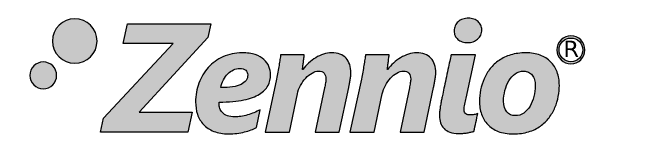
# Model space of a CAD drawing. Header units: millimetres. Extents: x -174 to 283928, y 1291 to 21053.
# Drawn here: x 9955.66 to 9977.51, y 20349.56 to 20353.81 of the extents above; entities that cross this region are included whole.
import ezdxf
from ezdxf.enums import TextEntityAlignment as Align

# ---------------------------------------------------------------- set-up
doc = ezdxf.new("R2010")
doc.units = ezdxf.units.MM
doc.layers.add('Serigraph', color=7, linetype='Continuous')
doc.styles.add('Arial', font='arial.ttf')
doc.styles.add('MtXpl_Verdana', font='verdana.ttf')

# ---------------------------------------------------------------- blocks, each defined once
blk = doc.blocks.new('ZENNIO')
at = {"layer": 'Serigraph'}
h = blk.add_hatch(color=256, dxfattribs=at)
h.dxf.hatch_style = 2
edge = h.paths.add_edge_path()
edge.add_spline(control_points=[(-0.2271833507633119, 6.183213395343045), (-0.2271833507633119, 5.347988711149809), (-0.9039682988421872, 4.671554121292501), (-1.737511160448946, 4.671554121292501), (-2.572385448232296, 4.671554121292501), (-3.249170396311172, 5.347988711149809), (-3.249170396311172, 6.183213395343045), (-3.249170396311172, 7.017036578261467), (-2.572385448232296, 7.693541243183062), (-1.737511160448946, 7.693541243183062), (-0.9039682988421872, 7.693541243183062), (-0.2271833507633119, 7.017036578261467), (-0.2271833507633119, 6.183213395343045)], knot_values=[0, 0, 0, 0, 1, 1, 1, 2, 2, 2, 3, 3, 3, 4, 4, 4, 4], degree=3, periodic=0)
h = blk.add_hatch(color=256, dxfattribs=at)
edge = h.paths.add_edge_path()
edge.add_spline(control_points=[(25.85181154539885, 6.946541064184202), (25.85181154539885, 6.813468518223089), (25.82651444804361, 6.694410985004652), (25.7758501782713, 6.587966963250438), (25.72385448232245, 6.481943391880122), (25.65539114682093, 6.390915884137938), (25.56709656879451, 6.314253764454406), (25.48020349200658, 6.236260218560346), (25.37824427690458, 6.177046789736777), (25.25988749731198, 6.135632427094606), (25.14146064265754, 6.094918815086203), (25.0142043302003, 6.075788322696098), (24.87734773425933, 6.075788322696098), (24.74798916994439, 6.075788322696098), (24.62753013849408, 6.094918815086203), (24.51533996435092, 6.134651376201871), (24.40448121638445, 6.172632060724936), (24.30861853166999, 6.228061436107963), (24.22929356157005, 6.298206574869254), (24.14786633961234, 6.367300587671707), (24.08486885894104, 6.451460739172035), (24.03904457208972, 6.54690297592424), (23.99180917670372, 6.64241528774437), (23.96987568232089, 6.746056306948957), (23.96987568232089, 6.858947234564767), (23.96987568232089, 6.992790606222115), (23.99524285473802, 7.113179565652898), (24.0445056232719, 7.218572461451912), (24.09306764118645, 7.325366858523921), (24.16153097668786, 7.41667466652143), (24.24982555471428, 7.494037536840551), (24.33671863150221, 7.570699656522264), (24.43937859722343, 7.629562710028039), (24.55976755361183, 7.670626697354237), (24.67889515888567, 7.711340309362639), (24.80958514937714, 7.731872303025737), (24.94987542335247, 7.731872303025737), (25.080565413844, 7.731872303025737), (25.1989922684985, 7.712321360253553), (25.30985101646507, 7.673009249519964), (25.41860751257383, 7.6329263130865), (25.51236794543047, 7.579949564931666), (25.59316449183086, 7.509103675534787), (25.67459655875462, 7.437907410820116), (25.73548694260211, 7.355779436167723), (25.78404896051666, 7.260337199413698), (25.82924737545869, 7.163843836704472), (25.85181154539885, 7.059502066862477), (25.85181154539885, 6.946541064184202), (25.85181154539885, 6.946541064184202), (25.85181154539885, 6.946541064184202), (25.85181154539885, 6.946541064184202)], knot_values=[0, 0, 0, 0, 1, 1, 1, 2, 2, 2, 3, 3, 3, 4, 4, 4, 5, 5, 5, 6, 6, 6, 7, 7, 7, 8, 8, 8, 9, 9, 9, 10, 10, 10, 11, 11, 11, 12, 12, 12, 13, 13, 13, 14, 14, 14, 15, 15, 15, 16, 16, 16, 17, 17, 17, 17], degree=3, periodic=0)
edge = h.paths.add_edge_path()
edge.add_spline(control_points=[(25.31875054932965, 0.04688021761285201), (25.25778524545422, 0.0297118270063948), (25.18525755636108, 0.0126135114642239), (25.10656326181851, -0.0044848040761281), (25.02443528924147, -0.021583119618299), (24.94027513986868, -0.0379806845230633), (24.84924763442712, -0.0533971985369135), (24.75892087960489, -0.068463337231151), (24.66452977119087, -0.0811469237596612), (24.5666349096806, -0.0896960815316561), (24.46881012323229, -0.0978948639822193), (24.37294743851783, -0.1023095929976989), (24.27715482886532, -0.1023095929976989), (24.0479393013062, -0.1023095929976989), (23.85221965334762, -0.0725977659894852), (23.68937000424683, -0.0119828358911036), (23.52784219169337, 0.047861268505585), (23.39371852316743, 0.1306899937935668), (23.28762487941185, 0.2388158170761017), (23.18090056009896, 0.3469416403586365), (23.1028417211117, 0.4748987066686823), (23.05357417257988, 0.6237381419596204), (23.00361065342679, 0.7725775772487397), (22.9797150573101, 0.9361327759143024), (22.9797150573101, 1.113702987320721), (22.9797150573101, 1.188963605729441), (22.98377941090183, 1.272142706337035), (22.99064676697054, 1.365552766243126), (22.99884554921584, 1.457911700194017), (23.01187951073399, 1.554405062903242), (23.02554414780963, 1.655032854370801), (23.03990953550431, 1.755940946093687), (23.0542749231991, 1.85860091440918), (23.0741109449956, 1.96259230893338), (23.09260598207254, 2.067004153839661), (23.11173647397823, 2.166861119607347), (23.13227324786368, 2.263704857634365), (23.14600317925993, 2.321236484929613), (23.16989877537657, 2.427610431619541), (23.20206322880051, 2.584648649361042), (23.23632993408222, 2.739304314940454), (23.27255874109784, 2.918276027619867), (23.31502422862479, 3.1194615354907), (23.3574196410899, 3.322048544634526), (23.40331880665133, 3.534516137760873), (23.45118007394654, 3.758966566780145), (23.49911141630378, 3.982435944908502), (23.54423975618397, 4.195604288670438), (23.58670524371092, 4.397140171859064), (23.62910544946879, 4.598956355304835), (23.66743171504936, 4.776947017093335), (23.69959616847331, 4.933634859515223), (23.73246137251647, 5.088640900410609), (23.75572629307584, 5.195715597737943), (23.76939093015136, 5.254578651243718), (23.76939093015136, 5.254578651243718), (25.41041356862053, 5.254578651243718), (25.41041356862053, 5.254578651243718), (25.41041356862053, 5.254578651243718), (24.78491872757928, 2.298602239354295), (24.78491872757928, 2.298602239354295), (24.7575894534283, 2.179544706135857), (24.72885867803871, 2.045421034221362), (24.69802565079141, 1.89623122361263), (24.66656194798668, 1.747391788321692), (24.65220137942959, 1.618383596058265), (24.65220137942959, 1.509276721882997), (24.65220137942959, 1.37921740366437), (24.69326054658046, 1.287909595668679), (24.77468776853817, 1.236544573979699), (24.8561198147857, 1.185249627353186), (24.95120684952906, 1.159882454296166), (25.05659974266535, 1.159882454296166), (25.14629582193038, 1.159882454296166), (25.23662741065465, 1.169482738023361), (25.32758000713233, 1.188683305474114), (25.41860751257383, 1.207113047226812), (25.50003473453148, 1.232129844967857), (25.57536542610171, 1.262892797927634), (25.53016701115956, 1.05729256104496), (25.48777159869451, 0.8550559272189275), (25.44803903858264, 0.6548514702390094), (25.4063443767368, 0.4547170883233776), (25.36254746303325, 0.2514293285403255), (25.31875054932965, 0.04688021761285201), (25.31875054932965, 0.04688021761285201), (25.31875054932965, 0.04688021761285201), (25.31875054932965, 0.04688021761285201)], knot_values=[0, 0, 0, 0, 1, 1, 1, 2, 2, 2, 3, 3, 3, 4, 4, 4, 5, 5, 5, 6, 6, 6, 7, 7, 7, 8, 8, 8, 9, 9, 9, 10, 10, 10, 11, 11, 11, 12, 12, 12, 13, 13, 13, 14, 14, 14, 15, 15, 15, 16, 16, 16, 17, 17, 17, 18, 18, 18, 19, 19, 19, 20, 20, 20, 21, 21, 21, 22, 22, 22, 23, 23, 23, 24, 24, 24, 25, 25, 25, 26, 26, 26, 27, 27, 27, 28, 28, 28, 29, 29, 29, 29], degree=3, periodic=0)
h = blk.add_hatch(color=256, dxfattribs=at)
h.dxf.hatch_style = 2
h.paths.add_polyline_path([(7.285353813111497, 6.428896568661003), (2.616182361935784, 1.344670397262234), (6.21299514046052, 1.344670397262234), (5.926948737679595, 0), (0, 0), (0.1997840015502561, 0.9542822174134926), (4.929850681538198, 6.00872648673976), (1.543823689286114, 6.00872648673976), (1.831271593305473, 7.357180937442535), (7.485137814660561, 7.357180937442535)])
h = blk.add_hatch(color=256, dxfattribs=at)
h.dxf.hatch_style = 2
edge = h.paths.add_edge_path()
edge.add_spline(control_points=[(31.88891828042563, 4.635605613617372), (31.62957547163979, 4.635605613617372), (31.41058590772059, 4.727333871995142), (31.22306504200731, 4.91548541801967), (31.03624492691324, 5.094457130699083), (30.94185381849928, 5.312740954112086), (30.94185381849928, 5.581689048576663), (30.94185381849928, 5.844120162117178), (31.03624492691324, 6.073686070785698), (31.22306504200731, 6.257773263114357), (31.4126180845164, 6.439127527959499), (31.63847000910312, 6.529804660383888), (31.88891828042563, 6.529804660383888), (32.15169976264741, 6.529804660383888), (32.37138508178457, 6.441860455444839), (32.56367607070769, 6.259875515026578), (32.74502531197254, 6.068220215816837), (32.83675356803338, 5.839985733358843), (32.83675356803338, 5.581689048576663), (32.83675356803338, 5.319257935036148), (32.74502531197254, 5.095438181589997), (32.56507757198188, 4.91548541801967), (32.37551951043821, 4.727333871995142), (32.15380201450505, 4.635605613617372), (31.88891828042563, 4.635605613617372), (31.88891828042563, 4.635605613617372), (31.88891828042563, 4.635605613617372), (31.88891828042563, 4.635605613617372)], knot_values=[0, 0, 0, 0, 1, 1, 1, 2, 2, 2, 3, 3, 3, 4, 4, 4, 5, 5, 5, 6, 6, 6, 7, 7, 7, 8, 8, 8, 9, 9, 9, 9], degree=3, periodic=0)
edge = h.paths.add_edge_path()
edge.add_spline(control_points=[(31.88891828042563, 6.384398903213878), (31.67266663932299, 6.384398903213878), (31.48584652422886, 6.309839035442563), (31.32439358155193, 6.153431493272363), (31.16630424184746, 5.998075077057363), (31.08417626927047, 5.806489852913728), (31.08417626927047, 5.581689048576663), (31.08417626927047, 5.354856067391665), (31.16357629806208, 5.170768875063004), (31.32439358155193, 5.018846136970751), (31.48452008978882, 4.858374241106503), (31.66860228573131, 4.780030319894649), (31.88891828042563, 4.780030319894649), (32.11890463366615, 4.780030319894649), (32.30019383121072, 4.855641313624801), (32.46444476402201, 5.018846136970751), (32.61636749827682, 5.171399550636124), (32.69302961602364, 5.356537868921804), (32.69302961602364, 5.581689048576663), (32.69302961602364, 5.8020050488376), (32.61566674765777, 5.99604290021125), (32.46374401340273, 6.156514796073679), (32.30019383121072, 6.309839035442563), (32.11000510080152, 6.384398903213878), (31.88891828042563, 6.384398903213878), (31.88891828042563, 6.384398903213878), (31.88891828042563, 6.384398903213878), (31.88891828042563, 6.384398903213878)], knot_values=[0, 0, 0, 0, 1, 1, 1, 2, 2, 2, 3, 3, 3, 4, 4, 4, 5, 5, 5, 6, 6, 6, 7, 7, 7, 8, 8, 8, 9, 9, 9, 9], degree=3, periodic=0)
h = blk.add_hatch(color=256, dxfattribs=at)
edge = h.paths.add_edge_path()
edge.add_spline(control_points=[(11.52748783690919, 3.898906468981294), (11.52748783690919, 3.629327698943598), (11.47135771230665, 3.381892649031215), (11.35636453568651, 3.155059667848036), (11.24277286030491, 2.929908488193177), (11.05048689038057, 2.734539210609), (10.7822440220828, 2.570633636623824), (10.51259071503858, 2.406097387065528), (10.15674955057966, 2.277089194800282), (9.711983132536886, 2.184029510213804), (9.267847390051543, 2.090619450305894), (8.713553650218897, 2.036871876451186), (8.050433339215544, 2.027271592723991), (8.04153380635097, 2.006389223744918), (8.039431554493206, 1.988660232629626), (8.039431554493206, 1.97422476950669), (8.039431554493206, 1.95817757991972), (8.039431554493206, 1.940378513741961), (8.039431554493206, 1.923980948837197), (8.039431554493206, 1.818588053038183), (8.055899194045708, 1.712144031283969), (8.092128001061383, 1.605770084594041), (8.124296856093451, 1.500026813477234), (8.185262161508604, 1.404864876976716), (8.268717157114281, 1.319373299267681), (8.352877306487073, 1.234162021813972), (8.462404628277, 1.1640168830545), (8.599961974837242, 1.111320435153174), (8.735417069539722, 1.058273611935874), (8.90717104631966, 1.03192538798612), (9.111089476523716, 1.03192538798612), (9.234986615674927, 1.03192538798612), (9.369105854534267, 1.042857097923842), (9.515562733959028, 1.065491343497342), (9.660618112145356, 1.087705138688761), (9.808476492808664, 1.119869592925169), (9.95829697520594, 1.162615381781506), (10.10888828328438, 1.205080870378878), (10.2587087656816, 1.256375817005391), (10.40656714634423, 1.315939621146753), (10.5570883793614, 1.377185226816436), (10.69394944182505, 1.441864510607047), (10.81986986158296, 1.513691450896658), (10.81986986158296, 1.513691450896658), (10.56942159026039, 0.3031447255489184), (10.56942159026039, 0.3031447255489184), (10.46332794650482, 0.2486964010568045), (10.34083673825858, 0.1946685269467707), (10.20468089293814, 0.1443546312129911), (10.06852504761514, 0.09200855863309698), (9.919335240775183, 0.04688021761285201), (9.760549593394899, 0.0061666056044487), (9.602455810747015, -0.035598132357336), (9.432734010762829, -0.068463337231151), (9.252781251737474, -0.0917282583777706), (9.07282849271212, -0.1156939301636157), (8.888741305033195, -0.1273263907351065), (8.700519688700695, -0.1273263907351065), (8.305016039191798, -0.1273263907351065), (7.964170937984988, -0.0695144631881704), (7.680226787061826, 0.04688021761285201), (7.396917694928674, 0.163204823347769), (7.162866982184823, 0.3191919151358888), (6.979476167804362, 0.5163130693108542), (6.797421156923177, 0.7130137731073773), (6.663297488395414, 0.9426497568383638), (6.576404411607483, 1.206412296591224), (6.491547871976932, 1.46989453608694), (6.449078024088408, 1.749423965169626), (6.449078024088408, 2.047453211067477), (6.449078024088408, 2.495373018213285), (6.523007214420033, 2.922410456376384), (6.672897771879206, 3.32513184743766), (6.821386828099889, 3.729184664707645), (7.034204791168349, 4.082643285992162), (7.308623114671604, 4.386839137496281), (7.584364102347366, 4.691034989000398), (7.916309670690964, 4.933634859515223), (8.302913787334603, 5.112606572194636), (8.691620155835494, 5.292909711086393), (9.125524939280352, 5.382535717553764), (9.60315656136754, 5.382535717553764), (9.949397442342617, 5.382535717553764), (10.24371270242949, 5.341471730227567), (10.48729361768335, 5.258713080002053), (10.72954310676067, 5.176935480669272), (10.92870090520671, 5.066357030154903), (11.08195059318529, 4.928169004548179), (11.2359755792981, 4.789560528557558), (11.34816575344115, 4.631821560178651), (11.4206934425344, 4.453550598133006), (11.49259045607016, 4.275630011410612), (11.52748783690919, 4.091192443764156), (11.52748783690919, 3.898906468981294), (11.52748783690919, 3.898906468981294), (11.52748783690919, 3.898906468981294), (11.52748783690919, 3.898906468981294)], knot_values=[0, 0, 0, 0, 1, 1, 1, 2, 2, 2, 3, 3, 3, 4, 4, 4, 5, 5, 5, 6, 6, 6, 7, 7, 7, 8, 8, 8, 9, 9, 9, 10, 10, 10, 11, 11, 11, 12, 12, 12, 13, 13, 13, 14, 14, 14, 15, 15, 15, 16, 16, 16, 17, 17, 17, 18, 18, 18, 19, 19, 19, 20, 20, 20, 21, 21, 21, 22, 22, 22, 23, 23, 23, 24, 24, 24, 25, 25, 25, 26, 26, 26, 27, 27, 27, 28, 28, 28, 29, 29, 29, 30, 30, 30, 31, 31, 31, 32, 32, 32, 32], degree=3, periodic=0)
edge = h.paths.add_edge_path()
edge.add_spline(control_points=[(9.984294823180393, 3.879075225955602), (9.984294823180393, 4.006051241371097), (9.937764982061651, 4.110743386534522), (9.843373873647636, 4.195604288670438), (9.749613440791052, 4.277732263321013), (9.61612044782248, 4.320828427493324), (9.445067221661704, 4.320828427493324), (9.294550419816572, 4.320828427493324), (9.150121286016317, 4.288313597939123), (9.013264690075287, 4.223283938830718), (8.872974416099963, 4.157973979465168), (8.746348779201355, 4.067927522615718), (8.632757103819756, 3.953705168791202), (8.517133251641042, 3.838711989264993), (8.419939140749987, 3.701855389868796), (8.337180492615687, 3.543415670850663), (8.255052520038703, 3.384345276261228), (8.193456540606007, 3.212871595396791), (8.151691803698268, 3.027803352175397), (8.768286691459537, 3.021286371251335), (9.22678340376308, 3.090730759373399), (9.529928121653823, 3.237538017818224), (9.832372088925352, 3.384975951834349), (9.984294823180393, 3.598494670917716), (9.984294823180393, 3.879075225955602), (9.984294823180393, 3.879075225955602), (9.984294823180393, 3.879075225955602), (9.984294823180393, 3.879075225955602)], knot_values=[0, 0, 0, 0, 1, 1, 1, 2, 2, 2, 3, 3, 3, 4, 4, 4, 5, 5, 5, 6, 6, 6, 7, 7, 7, 8, 8, 8, 9, 9, 9, 9], degree=3, periodic=0)
h = blk.add_hatch(color=256, dxfattribs=at)
edge = h.paths.add_edge_path()
edge.add_spline(control_points=[(16.97540345126441, 4.001916812614581), (16.97540345126441, 3.951252541561188), (16.96923684581497, 3.882158528756917), (16.95963656233118, 3.796596875985414), (16.94870485267074, 3.711385598531705), (16.93637164177175, 3.622810718019536), (16.9213755785197, 3.529751033431239), (16.90490793896708, 3.437322024414243), (16.88984180065307, 3.348396768586098), (16.87204273492404, 3.260452563648868), (16.85494904197765, 3.173559484663201), (16.84057903211931, 3.09892954182942), (16.82621826586148, 3.037683936157918), (16.82621826586148, 3.037683936157918), (16.18433068240671, 0), (16.18433068240671, 0), (16.18433068240671, 0), (14.55837441532156, 0), (14.55837441532156, 0), (14.55837441532156, 0), (15.19003102352025, 2.996619948831721), (15.19003102352025, 2.996619948831721), (15.2098622660452, 3.105796898071275), (15.23102493474681, 3.219388576320852), (15.2515569278911, 3.335012431418364), (15.27278967165455, 3.451687412472892), (15.28168920451912, 3.541033118684936), (15.28168920451912, 3.602629099674231), (15.28168920451912, 3.765833923022), (15.23992446761139, 3.897575042770768), (15.15646506885781, 3.995049456372726), (15.07300567010424, 4.092243569719357), (14.94638003320443, 4.140525288605203), (14.77939116063538, 4.140525288605203), (14.63910088666, 4.140525288605203), (14.49264400723518, 4.096377998475873), (14.34009059742283, 4.010465970382938), (14.18816786316785, 3.922171390127913), (14.04444391115811, 3.806897910348197), (13.91235241942814, 3.663874705343913), (13.77892950152278, 3.520501125021837), (13.66120339748619, 3.355544425081462), (13.56064568362285, 3.168093629696159), (13.45931714407811, 2.981904185457096), (13.38952238240011, 2.791370087266841), (13.34775764549238, 2.596631485253965), (13.34775764549238, 2.596631485253965), (12.80236343852425, 0), (12.80236343852425, 0), (12.80236343852425, 0), (11.15314685610184, 0), (11.15314685610184, 0), (11.15314685610184, 0), (11.93126034372534, 3.602629099674231), (11.93126034372534, 3.602629099674231), (11.96202329591068, 3.758966566780145), (11.99348699871541, 3.917756661116072), (12.02291852472422, 4.076827055705507), (12.05375155197151, 4.235266774721821), (12.0824823273611, 4.387890263451482), (12.10574724792047, 4.532595269984085), (12.12901216847979, 4.678701777789684), (12.15157633841988, 4.813876575659378), (12.16937540414898, 4.939100714484084), (12.19060814791254, 5.062292676462675), (12.20294135881147, 5.16831624783299), (12.21317682275452, 5.254578651243718), (12.21317682275452, 5.254578651243718), (13.8138268823605, 5.254578651243718), (13.8138268823605, 5.254578651243718), (13.80492734949593, 5.1587860391719), (13.79189338797784, 5.058508623022134), (13.78166242893661, 4.953115727223121), (13.76862846741835, 4.849825083336327), (13.75699600713869, 4.749898042506174), (13.7440321206825, 4.654105430434356), (13.73170345304629, 4.557962443042924), (13.72209862629967, 4.473451916224803), (13.7118676672585, 4.399873099344403), (13.70157117565799, 4.326644657781798), (13.69266710029092, 4.274298585200085), (13.68650049484142, 4.24311518185641), (13.68650049484142, 4.24311518185641), (13.70640181242839, 4.24311518185641), (13.70640181242839, 4.24311518185641), (13.82616009325949, 4.400223474662197), (13.96091443734263, 4.548362159315729), (14.11221104891604, 4.687250935561678), (14.26202697843757, 4.825158660914894), (14.42284924555719, 4.945968070727758), (14.59123961936473, 5.048908339296758), (14.76089134428696, 5.152269058246018), (14.93544832354405, 5.232995531625419), (15.11813400998443, 5.292909711086393), (15.29948827024822, 5.352123139909963), (15.48084253051212, 5.382535717553764), (15.66149604015669, 5.382535717553764), (16.09603610214958, 5.382535717553764), (16.42314188822757, 5.261796382803368), (16.64352795798419, 5.020878313818684), (16.86524545391717, 4.77897919393763), (16.97540345126441, 4.439885960713581), (16.97540345126441, 4.001916812614581), (16.97540345126441, 4.001916812614581), (16.97540345126441, 4.001916812614581), (16.97540345126441, 4.001916812614581)], knot_values=[0, 0, 0, 0, 1, 1, 1, 2, 2, 2, 3, 3, 3, 4, 4, 4, 5, 5, 5, 6, 6, 6, 7, 7, 7, 8, 8, 8, 9, 9, 9, 10, 10, 10, 11, 11, 11, 12, 12, 12, 13, 13, 13, 14, 14, 14, 15, 15, 15, 16, 16, 16, 17, 17, 17, 18, 18, 18, 19, 19, 19, 20, 20, 20, 21, 21, 21, 22, 22, 22, 23, 23, 23, 24, 24, 24, 25, 25, 25, 26, 26, 26, 27, 27, 27, 28, 28, 28, 29, 29, 29, 30, 30, 30, 31, 31, 31, 32, 32, 32, 33, 33, 33, 34, 34, 34, 35, 35, 35, 35], degree=3, periodic=0)
h = blk.add_hatch(color=256, dxfattribs=at)
edge = h.paths.add_edge_path()
edge.add_spline(control_points=[(22.72786528474899, 4.001916812614581), (22.72786528474899, 3.951252541561188), (22.72239942991877, 3.882158528756917), (22.71139764519649, 3.796596875985414), (22.70116668615526, 3.711385598531705), (22.68953422587555, 3.622810718019536), (22.673136661385, 3.529751033431239), (22.65807052307093, 3.437322024414243), (22.64097220796106, 3.348396768586098), (22.62520531902777, 3.260452563648868), (22.60811177141795, 3.173559484663201), (22.59170943942729, 3.09892954182942), (22.57797949402879, 3.037683936157918), (22.57797949402879, 3.037683936157918), (21.93749341184707, 0), (21.93749341184707, 0), (21.93749341184707, 0), (20.30873399694832, 0), (20.30873399694832, 0), (20.30873399694832, 0), (20.94109135576633, 2.996619948831721), (20.94109135576633, 2.996619948831721), (20.96162334891051, 3.105796898071275), (20.98285609267407, 3.219388576320852), (21.00269206214329, 3.335012431418364), (21.02385000390063, 3.451687412472892), (21.0341510380037, 3.541033118684936), (21.0341510380037, 3.602629099674231), (21.0341510380037, 3.765833923022), (20.99168555047669, 3.897575042770768), (20.90822615172317, 3.995049456372726), (20.82476675296954, 4.092243569719357), (20.69884186668895, 4.140525288605203), (20.53045149288147, 4.140525288605203), (20.39086196952536, 4.140525288605203), (20.24510584071982, 4.096377998475873), (20.0924823558455, 4.010465970382938), (19.94055962159052, 3.922171390127913), (19.79753642020012, 3.806897910348197), (19.66341275167411, 3.663874705343913), (19.53202201056342, 3.520501125021837), (19.41366523097076, 3.355544425081462), (19.31373819266468, 3.168093629696159), (19.21177897756269, 2.981904185457096), (19.14128346526542, 2.791370087266841), (19.09958880341958, 2.596631485253965), (19.09958880341958, 2.596631485253965), (18.55552602262804, 0), (18.55552602262804, 0), (18.55552602262804, 0), (16.90420718834792, 0), (16.90420718834792, 0), (16.90420718834792, 0), (17.68435285276723, 3.602629099674231), (17.68435285276723, 3.602629099674231), (17.71518588001453, 3.758966566780145), (17.74524808158071, 3.917756661116072), (17.77608110882806, 4.076827055705507), (17.80684406101341, 4.235266774721821), (17.83354265960713, 4.387890263451482), (17.85750833078572, 4.532595269984085), (17.88210467752168, 4.678701777789684), (17.90263667066585, 4.813876575659378), (17.92253798825283, 4.939100714484084), (17.94166848015851, 5.062292676462675), (17.95470244167677, 5.16831624783299), (17.96633955219562, 5.254578651243718), (17.96633955219562, 5.254578651243718), (19.56628871584507, 5.254578651243718), (19.56628871584507, 5.254578651243718), (19.55668843236128, 5.1587860391719), (19.54505597208157, 5.058508623022134), (19.53272276118264, 4.953115727223121), (19.5217910515222, 4.849825083336327), (19.50945784062333, 4.749898042506174), (19.49712462972434, 4.654105430434356), (19.48486618248728, 4.557962443042924), (19.4745604597843, 4.473451916224803), (19.46432950074308, 4.399873099344403), (19.4533324038241, 4.326644657781798), (19.44512893377543, 4.274298585200085), (19.43833165276868, 4.24311518185641), (19.43833165276868, 4.24311518185641), (19.45879357085101, 4.24311518185641), (19.45879357085101, 4.24311518185641), (19.57925260230138, 4.400223474662197), (19.71407702144648, 4.548362159315729), (19.86327152644622, 4.687250935561678), (20.01518956254137, 4.825158660914894), (20.17531107904176, 4.945968070727758), (20.34433212840668, 5.048908339296758), (20.51405392839081, 5.152269058246018), (20.68854083258594, 5.232995531625419), (20.86989509284967, 5.292909711086393), (21.05124935311358, 5.352123139909963), (21.23190286275815, 5.382535717553764), (21.41528929981786, 5.382535717553764), (21.84779733031581, 5.382535717553764), (22.17560372171221, 5.261796382803368), (22.39598979146871, 5.020878313818684), (22.61833796295906, 4.77897919393763), (22.72786528474899, 4.439885960713581), (22.72786528474899, 4.001916812614581), (22.72786528474899, 4.001916812614581), (22.72786528474899, 4.001916812614581), (22.72786528474899, 4.001916812614581)], knot_values=[0, 0, 0, 0, 1, 1, 1, 2, 2, 2, 3, 3, 3, 4, 4, 4, 5, 5, 5, 6, 6, 6, 7, 7, 7, 8, 8, 8, 9, 9, 9, 10, 10, 10, 11, 11, 11, 12, 12, 12, 13, 13, 13, 14, 14, 14, 15, 15, 15, 16, 16, 16, 17, 17, 17, 18, 18, 18, 19, 19, 19, 20, 20, 20, 21, 21, 21, 22, 22, 22, 23, 23, 23, 24, 24, 24, 25, 25, 25, 26, 26, 26, 27, 27, 27, 28, 28, 28, 29, 29, 29, 30, 30, 30, 31, 31, 31, 32, 32, 32, 33, 33, 33, 34, 34, 34, 35, 35, 35, 35], degree=3, periodic=0)
h = blk.add_hatch(color=256, dxfattribs=at)
edge = h.paths.add_edge_path()
edge.add_spline(control_points=[(31.10471324455699, 3.1714572327528), (31.10471324455699, 2.928857362237977), (31.08074259123612, 2.679109835225971), (31.03351199949816, 2.421794201332886), (30.98354848034507, 2.165880068716433), (30.90898861445612, 1.914380665111821), (30.80702939935412, 1.670729668638159), (30.7043694336329, 1.426447996593196), (30.57094651572635, 1.194149160442975), (30.40802199674897, 0.9755149617121788), (30.24656905407204, 0.756530387661769), (30.04944790487491, 0.5648750884538459), (29.81883582573488, 0.4033520666325785), (29.58891459789891, 0.2404976186044223), (29.32200362413102, 0.1114894263409951), (29.01885396913298, 0.0156968142673577), (28.71570925124212, -0.0800957978044608), (28.37150054706285, -0.1273263907351065), (27.9855271059759, -0.1273263907351065), (27.59408781005868, -0.1273263907351065), (27.25534496070958, -0.071196264714672), (26.9658648798943, 0.0416946628993173), (26.67708554969829, 0.1536045396223926), (26.4389704892746, 0.3099420067264873), (26.2507488729421, 0.5077639115424973), (26.06329808229072, 0.7065668672476022), (25.92300780831533, 0.9415986308831634), (25.82924737545869, 1.21327965283308), (25.7368183687787, 1.486011800736378), (25.69028852765991, 1.778855491922513), (25.69028852765991, 2.093702753109027), (25.69028852765991, 2.346883958243779), (25.71628637563441, 2.604199592133227), (25.76898282220259, 2.86557957972036), (25.81965194060558, 3.128010693262694), (25.89834138651753, 3.3798604721851), (26.00646720706891, 3.622810718019536), (26.11459302762034, 3.865410588534359), (26.25215037418064, 4.094275746565472), (26.41976992230695, 4.307093715009613), (26.58605804425679, 4.520612434091162), (26.78731362210755, 4.707432553905164), (27.0206635783203, 4.866222648241091), (27.25191128267517, 5.025643418146501), (27.51882719355041, 5.152269058246018), (27.81790755784948, 5.243997316625609), (28.11691784708666, 5.336356250578318), (28.45292776902056, 5.382535717553764), (28.82657292380009, 5.382535717553764), (29.19130869653219, 5.382535717553764), (29.51708765942499, 5.329839269654257), (29.79766820737564, 5.226198250447851), (30.08098168274143, 5.122136780857545), (30.31839599254591, 4.972316294677511), (30.51208346370874, 4.77897919393763), (30.7043694336329, 4.586693219156586), (30.85215773923432, 4.353693632368958), (30.95348627877888, 4.081662235101248), (31.05404399264245, 3.809981213151331), (31.10471324455699, 3.506836487602413), (31.10471324455699, 3.1714572327528), (31.10471324455699, 3.1714572327528), (31.10471324455699, 3.1714572327528), (31.10471324455699, 3.1714572327528)], knot_values=[0, 0, 0, 0, 1, 1, 1, 2, 2, 2, 3, 3, 3, 4, 4, 4, 5, 5, 5, 6, 6, 6, 7, 7, 7, 8, 8, 8, 9, 9, 9, 10, 10, 10, 11, 11, 11, 12, 12, 12, 13, 13, 13, 14, 14, 14, 15, 15, 15, 16, 16, 16, 17, 17, 17, 18, 18, 18, 19, 19, 19, 20, 20, 20, 21, 21, 21, 21], degree=3, periodic=0)
edge = h.paths.add_edge_path()
edge.add_spline(control_points=[(29.46712414027195, 3.15092523909152), (29.46712414027195, 3.294649194731391), (29.45135725133866, 3.427091065115746), (29.41645987049964, 3.54853115050173), (29.38226817890905, 3.669690935630569), (29.33159897050752, 3.774032705476201), (29.26454207190005, 3.862327285731225), (29.1981760526009, 3.948169238759874), (29.11744958126246, 4.016982951308819), (29.02095622099074, 4.066245721087398), (28.92509353627634, 4.116209241501564), (28.81423478830976, 4.140525288605203), (28.68830990202918, 4.140525288605203), (28.47212833598826, 4.140525288605203), (28.2804730416214, 4.079559983189029), (28.1101205660799, 3.95671839653005), (27.9417301922723, 3.832895758980157), (27.79870699088184, 3.673755289326436), (27.68238238808505, 3.478736387060052), (27.56535703466909, 3.284067860113282), (27.47643178108535, 3.064732910743258), (27.41546647720998, 2.82248341554623), (27.35457124839644, 2.578832419076206), (27.32380829621104, 2.33693329919879), (27.32380829621104, 2.093702753109027), (27.32380829621104, 1.781938794725647), (27.39493937249125, 1.541441176119406), (27.54209700625216, 1.370668245894194), (27.68785313874025, 1.199615015411836), (27.87396760739006, 1.113702987320721), (28.10668688804543, 1.113702987320721), (28.32974072219497, 1.113702987320721), (28.52615620873297, 1.173617166779877), (28.69447650747867, 1.293025075317927), (28.8641983074628, 1.413484109811179), (29.00589008267667, 1.569471201599299), (29.12151393485414, 1.763158677655155), (29.23511054514813, 1.956145403073605), (29.32200362413102, 2.174429226484789), (29.37953031286475, 2.416678721685457), (29.43839336488236, 2.659628967518074), (29.46712414027195, 2.903910639561217), (29.46712414027195, 3.15092523909152), (29.46712414027195, 3.15092523909152), (29.46712414027195, 3.15092523909152), (29.46712414027195, 3.15092523909152)], knot_values=[0, 0, 0, 0, 1, 1, 1, 2, 2, 2, 3, 3, 3, 4, 4, 4, 5, 5, 5, 6, 6, 6, 7, 7, 7, 8, 8, 8, 9, 9, 9, 10, 10, 10, 11, 11, 11, 12, 12, 12, 13, 13, 13, 14, 14, 14, 15, 15, 15, 15], degree=3, periodic=0)
h = blk.add_hatch(color=256, dxfattribs=at)
h.dxf.hatch_style = 2
edge = h.paths.add_edge_path()
edge.add_spline(control_points=[(-2.969286477619107, 3.851045200477528), (-2.969286477619107, 3.348396768586098), (-3.376496783830248, 2.941190573448693), (-3.877393326475498, 2.941190573448693), (-4.378990619739964, 2.941190573448693), (-4.787528230767065, 3.348396768586098), (-4.787528230767065, 3.851045200477528), (-4.787528230767065, 4.353343257049345), (-4.378990619739964, 4.760479377124283), (-3.877393326475498, 4.760479377124283), (-3.376496783830248, 4.760479377124283), (-2.969286477619107, 4.353343257049345), (-2.969286477619107, 3.851045200477528)], knot_values=[0, 0, 0, 0, 1, 1, 1, 2, 2, 2, 3, 3, 3, 4, 4, 4, 4], degree=3, periodic=0)
at = {"layer": 'Serigraph', "lineweight": 0}
blk.add_lwpolyline([(7.285353813111497, 6.428896568661003), (2.616182361935784, 1.344670397262234), (6.21299514046052, 1.344670397262234), (5.926948737679595, 0), (0, 0), (0.1997840015502561, 0.9542822174134926), (4.929850681538198, 6.00872648673976), (1.543823689286114, 6.00872648673976), (1.831271593305473, 7.357180937442535), (7.485137814660561, 7.357180937442535), (7.285353813111497, 6.428896568661003), (7.285353813111497, 6.428896568661003)], dxfattribs=at)
for points, knots in [([(-0.2271833507633119, 6.183213395343045), (-0.2271833507633119, 5.347988711149809), (-0.9039682988421872, 4.671554121292501), (-1.737511160448946, 4.671554121292501), (-2.572385448232296, 4.671554121292501), (-3.249170396311172, 5.347988711149809), (-3.249170396311172, 6.183213395343045), (-3.249170396311172, 7.017036578261467), (-2.572385448232296, 7.693541243183062), (-1.737511160448946, 7.693541243183062), (-0.9039682988421872, 7.693541243183062), (-0.2271833507633119, 7.017036578261467), (-0.2271833507633119, 6.183213395343045)], [0, 0, 0, 0, 1, 1, 1, 2, 2, 2, 3, 3, 3, 4, 4, 4, 4]), ([(25.85181154539885, 6.946541064184202), (25.85181154539885, 6.813468518223089), (25.82651444804361, 6.694410985004652), (25.7758501782713, 6.587966963250438), (25.72385448232245, 6.481943391880122), (25.65539114682093, 6.390915884137938), (25.56709656879451, 6.314253764454406), (25.48020349200658, 6.236260218560346), (25.37824427690458, 6.177046789736777), (25.25988749731198, 6.135632427094606), (25.14146064265754, 6.094918815086203), (25.0142043302003, 6.075788322696098), (24.87734773425933, 6.075788322696098), (24.74798916994439, 6.075788322696098), (24.62753013849408, 6.094918815086203), (24.51533996435092, 6.134651376201871), (24.40448121638445, 6.172632060724936), (24.30861853166999, 6.228061436107963), (24.22929356157005, 6.298206574869254), (24.14786633961234, 6.367300587671707), (24.08486885894104, 6.451460739172035), (24.03904457208972, 6.54690297592424), (23.99180917670372, 6.64241528774437), (23.96987568232089, 6.746056306948957), (23.96987568232089, 6.858947234564767), (23.96987568232089, 6.992790606222115), (23.99524285473802, 7.113179565652898), (24.0445056232719, 7.218572461451912), (24.09306764118645, 7.325366858523921), (24.16153097668786, 7.41667466652143), (24.24982555471428, 7.494037536840551), (24.33671863150221, 7.570699656522264), (24.43937859722343, 7.629562710028039), (24.55976755361183, 7.670626697354237), (24.67889515888567, 7.711340309362639), (24.80958514937714, 7.731872303025737), (24.94987542335247, 7.731872303025737), (25.080565413844, 7.731872303025737), (25.1989922684985, 7.712321360253553), (25.30985101646507, 7.673009249519964), (25.41860751257383, 7.6329263130865), (25.51236794543047, 7.579949564931666), (25.59316449183086, 7.509103675534787), (25.67459655875462, 7.437907410820116), (25.73548694260211, 7.355779436167723), (25.78404896051666, 7.260337199413698), (25.82924737545869, 7.163843836704472), (25.85181154539885, 7.059502066862477), (25.85181154539885, 6.946541064184202), (25.85181154539885, 6.946541064184202), (25.85181154539885, 6.946541064184202), (25.85181154539885, 6.946541064184202)], [0, 0, 0, 0, 1, 1, 1, 2, 2, 2, 3, 3, 3, 4, 4, 4, 5, 5, 5, 6, 6, 6, 7, 7, 7, 8, 8, 8, 9, 9, 9, 10, 10, 10, 11, 11, 11, 12, 12, 12, 13, 13, 13, 14, 14, 14, 15, 15, 15, 16, 16, 16, 17, 17, 17, 17]), ([(31.88891828042563, 4.635605613617372), (31.62957547163979, 4.635605613617372), (31.41058590772059, 4.727333871995142), (31.22306504200731, 4.91548541801967), (31.03624492691324, 5.094457130699083), (30.94185381849928, 5.312740954112086), (30.94185381849928, 5.581689048576663), (30.94185381849928, 5.844120162117178), (31.03624492691324, 6.073686070785698), (31.22306504200731, 6.257773263114357), (31.4126180845164, 6.439127527959499), (31.63847000910312, 6.529804660383888), (31.88891828042563, 6.529804660383888), (32.15169976264741, 6.529804660383888), (32.37138508178457, 6.441860455444839), (32.56367607070769, 6.259875515026578), (32.74502531197254, 6.068220215816837), (32.83675356803338, 5.839985733358843), (32.83675356803338, 5.581689048576663), (32.83675356803338, 5.319257935036148), (32.74502531197254, 5.095438181589997), (32.56507757198188, 4.91548541801967), (32.37551951043821, 4.727333871995142), (32.15380201450505, 4.635605613617372), (31.88891828042563, 4.635605613617372), (31.88891828042563, 4.635605613617372), (31.88891828042563, 4.635605613617372), (31.88891828042563, 4.635605613617372)], [0, 0, 0, 0, 1, 1, 1, 2, 2, 2, 3, 3, 3, 4, 4, 4, 5, 5, 5, 6, 6, 6, 7, 7, 7, 8, 8, 8, 9, 9, 9, 9]), ([(31.88891828042563, 6.384398903213878), (31.67266663932299, 6.384398903213878), (31.48584652422886, 6.309839035442563), (31.32439358155193, 6.153431493272363), (31.16630424184746, 5.998075077057363), (31.08417626927047, 5.806489852913728), (31.08417626927047, 5.581689048576663), (31.08417626927047, 5.354856067391665), (31.16357629806208, 5.170768875063004), (31.32439358155193, 5.018846136970751), (31.48452008978882, 4.858374241106503), (31.66860228573131, 4.780030319894649), (31.88891828042563, 4.780030319894649), (32.11890463366615, 4.780030319894649), (32.30019383121072, 4.855641313624801), (32.46444476402201, 5.018846136970751), (32.61636749827682, 5.171399550636124), (32.69302961602364, 5.356537868921804), (32.69302961602364, 5.581689048576663), (32.69302961602364, 5.8020050488376), (32.61566674765777, 5.99604290021125), (32.46374401340273, 6.156514796073679), (32.30019383121072, 6.309839035442563), (32.11000510080152, 6.384398903213878), (31.88891828042563, 6.384398903213878), (31.88891828042563, 6.384398903213878), (31.88891828042563, 6.384398903213878), (31.88891828042563, 6.384398903213878)], [0, 0, 0, 0, 1, 1, 1, 2, 2, 2, 3, 3, 3, 4, 4, 4, 5, 5, 5, 6, 6, 6, 7, 7, 7, 8, 8, 8, 9, 9, 9, 9]), ([(11.52748783690919, 3.898906468981294), (11.52748783690919, 3.629327698943598), (11.47135771230665, 3.381892649031215), (11.35636453568651, 3.155059667848036), (11.24277286030491, 2.929908488193177), (11.05048689038057, 2.734539210609), (10.7822440220828, 2.570633636623824), (10.51259071503858, 2.406097387065528), (10.15674955057966, 2.277089194800282), (9.711983132536886, 2.184029510213804), (9.267847390051543, 2.090619450305894), (8.713553650218897, 2.036871876451186), (8.050433339215544, 2.027271592723991), (8.04153380635097, 2.006389223744918), (8.039431554493206, 1.988660232629626), (8.039431554493206, 1.97422476950669), (8.039431554493206, 1.95817757991972), (8.039431554493206, 1.940378513741961), (8.039431554493206, 1.923980948837197), (8.039431554493206, 1.818588053038183), (8.055899194045708, 1.712144031283969), (8.092128001061383, 1.605770084594041), (8.124296856093451, 1.500026813477234), (8.185262161508604, 1.404864876976716), (8.268717157114281, 1.319373299267681), (8.352877306487073, 1.234162021813972), (8.462404628277, 1.1640168830545), (8.599961974837242, 1.111320435153174), (8.735417069539722, 1.058273611935874), (8.90717104631966, 1.03192538798612), (9.111089476523716, 1.03192538798612), (9.234986615674927, 1.03192538798612), (9.369105854534267, 1.042857097923842), (9.515562733959028, 1.065491343497342), (9.660618112145356, 1.087705138688761), (9.808476492808664, 1.119869592925169), (9.95829697520594, 1.162615381781506), (10.10888828328438, 1.205080870378878), (10.2587087656816, 1.256375817005391), (10.40656714634423, 1.315939621146753), (10.5570883793614, 1.377185226816436), (10.69394944182505, 1.441864510607047), (10.81986986158296, 1.513691450896658), (10.81986986158296, 1.513691450896658), (10.56942159026039, 0.3031447255489184), (10.56942159026039, 0.3031447255489184), (10.46332794650482, 0.2486964010568045), (10.34083673825858, 0.1946685269467707), (10.20468089293814, 0.1443546312129911), (10.06852504761514, 0.09200855863309698), (9.919335240775183, 0.04688021761285201), (9.760549593394899, 0.0061666056044487), (9.602455810747015, -0.035598132357336), (9.432734010762829, -0.068463337231151), (9.252781251737474, -0.0917282583777706), (9.07282849271212, -0.1156939301636157), (8.888741305033195, -0.1273263907351065), (8.700519688700695, -0.1273263907351065), (8.305016039191798, -0.1273263907351065), (7.964170937984988, -0.0695144631881704), (7.680226787061826, 0.04688021761285201), (7.396917694928674, 0.163204823347769), (7.162866982184823, 0.3191919151358888), (6.979476167804362, 0.5163130693108542), (6.797421156923177, 0.7130137731073773), (6.663297488395414, 0.9426497568383638), (6.576404411607483, 1.206412296591224), (6.491547871976932, 1.46989453608694), (6.449078024088408, 1.749423965169626), (6.449078024088408, 2.047453211067477), (6.449078024088408, 2.495373018213285), (6.523007214420033, 2.922410456376384), (6.672897771879206, 3.32513184743766), (6.821386828099889, 3.729184664707645), (7.034204791168349, 4.082643285992162), (7.308623114671604, 4.386839137496281), (7.584364102347366, 4.691034989000398), (7.916309670690964, 4.933634859515223), (8.302913787334603, 5.112606572194636), (8.691620155835494, 5.292909711086393), (9.125524939280352, 5.382535717553764), (9.60315656136754, 5.382535717553764), (9.949397442342617, 5.382535717553764), (10.24371270242949, 5.341471730227567), (10.48729361768335, 5.258713080002053), (10.72954310676067, 5.176935480669272), (10.92870090520671, 5.066357030154903), (11.08195059318529, 4.928169004548179), (11.2359755792981, 4.789560528557558), (11.34816575344115, 4.631821560178651), (11.4206934425344, 4.453550598133006), (11.49259045607016, 4.275630011410612), (11.52748783690919, 4.091192443764156), (11.52748783690919, 3.898906468981294), (11.52748783690919, 3.898906468981294), (11.52748783690919, 3.898906468981294), (11.52748783690919, 3.898906468981294)], [0, 0, 0, 0, 1, 1, 1, 2, 2, 2, 3, 3, 3, 4, 4, 4, 5, 5, 5, 6, 6, 6, 7, 7, 7, 8, 8, 8, 9, 9, 9, 10, 10, 10, 11, 11, 11, 12, 12, 12, 13, 13, 13, 14, 14, 14, 15, 15, 15, 16, 16, 16, 17, 17, 17, 18, 18, 18, 19, 19, 19, 20, 20, 20, 21, 21, 21, 22, 22, 22, 23, 23, 23, 24, 24, 24, 25, 25, 25, 26, 26, 26, 27, 27, 27, 28, 28, 28, 29, 29, 29, 30, 30, 30, 31, 31, 31, 32, 32, 32, 32]), ([(16.97540345126441, 4.001916812614581), (16.97540345126441, 3.951252541561188), (16.96923684581497, 3.882158528756917), (16.95963656233118, 3.796596875985414), (16.94870485267074, 3.711385598531705), (16.93637164177175, 3.622810718019536), (16.9213755785197, 3.529751033431239), (16.90490793896708, 3.437322024414243), (16.88984180065307, 3.348396768586098), (16.87204273492404, 3.260452563648868), (16.85494904197765, 3.173559484663201), (16.84057903211931, 3.09892954182942), (16.82621826586148, 3.037683936157918), (16.82621826586148, 3.037683936157918), (16.18433068240671, 0), (16.18433068240671, 0), (16.18433068240671, 0), (14.55837441532156, 0), (14.55837441532156, 0), (14.55837441532156, 0), (15.19003102352025, 2.996619948831721), (15.19003102352025, 2.996619948831721), (15.2098622660452, 3.105796898071275), (15.23102493474681, 3.219388576320852), (15.2515569278911, 3.335012431418364), (15.27278967165455, 3.451687412472892), (15.28168920451912, 3.541033118684936), (15.28168920451912, 3.602629099674231), (15.28168920451912, 3.765833923022), (15.23992446761139, 3.897575042770768), (15.15646506885781, 3.995049456372726), (15.07300567010424, 4.092243569719357), (14.94638003320443, 4.140525288605203), (14.77939116063538, 4.140525288605203), (14.63910088666, 4.140525288605203), (14.49264400723518, 4.096377998475873), (14.34009059742283, 4.010465970382938), (14.18816786316785, 3.922171390127913), (14.04444391115811, 3.806897910348197), (13.91235241942814, 3.663874705343913), (13.77892950152278, 3.520501125021837), (13.66120339748619, 3.355544425081462), (13.56064568362285, 3.168093629696159), (13.45931714407811, 2.981904185457096), (13.38952238240011, 2.791370087266841), (13.34775764549238, 2.596631485253965), (13.34775764549238, 2.596631485253965), (12.80236343852425, 0), (12.80236343852425, 0), (12.80236343852425, 0), (11.15314685610184, 0), (11.15314685610184, 0), (11.15314685610184, 0), (11.93126034372534, 3.602629099674231), (11.93126034372534, 3.602629099674231), (11.96202329591068, 3.758966566780145), (11.99348699871541, 3.917756661116072), (12.02291852472422, 4.076827055705507), (12.05375155197151, 4.235266774721821), (12.0824823273611, 4.387890263451482), (12.10574724792047, 4.532595269984085), (12.12901216847979, 4.678701777789684), (12.15157633841988, 4.813876575659378), (12.16937540414898, 4.939100714484084), (12.19060814791254, 5.062292676462675), (12.20294135881147, 5.16831624783299), (12.21317682275452, 5.254578651243718), (12.21317682275452, 5.254578651243718), (13.8138268823605, 5.254578651243718), (13.8138268823605, 5.254578651243718), (13.80492734949593, 5.1587860391719), (13.79189338797784, 5.058508623022134), (13.78166242893661, 4.953115727223121), (13.76862846741835, 4.849825083336327), (13.75699600713869, 4.749898042506174), (13.7440321206825, 4.654105430434356), (13.73170345304629, 4.557962443042924), (13.72209862629967, 4.473451916224803), (13.7118676672585, 4.399873099344403), (13.70157117565799, 4.326644657781798), (13.69266710029092, 4.274298585200085), (13.68650049484142, 4.24311518185641), (13.68650049484142, 4.24311518185641), (13.70640181242839, 4.24311518185641), (13.70640181242839, 4.24311518185641), (13.82616009325949, 4.400223474662197), (13.96091443734263, 4.548362159315729), (14.11221104891604, 4.687250935561678), (14.26202697843757, 4.825158660914894), (14.42284924555719, 4.945968070727758), (14.59123961936473, 5.048908339296758), (14.76089134428696, 5.152269058246018), (14.93544832354405, 5.232995531625419), (15.11813400998443, 5.292909711086393), (15.29948827024822, 5.352123139909963), (15.48084253051212, 5.382535717553764), (15.66149604015669, 5.382535717553764), (16.09603610214958, 5.382535717553764), (16.42314188822757, 5.261796382803368), (16.64352795798419, 5.020878313818684), (16.86524545391717, 4.77897919393763), (16.97540345126441, 4.439885960713581), (16.97540345126441, 4.001916812614581), (16.97540345126441, 4.001916812614581), (16.97540345126441, 4.001916812614581), (16.97540345126441, 4.001916812614581)], [0, 0, 0, 0, 1, 1, 1, 2, 2, 2, 3, 3, 3, 4, 4, 4, 5, 5, 5, 6, 6, 6, 7, 7, 7, 8, 8, 8, 9, 9, 9, 10, 10, 10, 11, 11, 11, 12, 12, 12, 13, 13, 13, 14, 14, 14, 15, 15, 15, 16, 16, 16, 17, 17, 17, 18, 18, 18, 19, 19, 19, 20, 20, 20, 21, 21, 21, 22, 22, 22, 23, 23, 23, 24, 24, 24, 25, 25, 25, 26, 26, 26, 27, 27, 27, 28, 28, 28, 29, 29, 29, 30, 30, 30, 31, 31, 31, 32, 32, 32, 33, 33, 33, 34, 34, 34, 35, 35, 35, 35]), ([(22.72786528474899, 4.001916812614581), (22.72786528474899, 3.951252541561188), (22.72239942991877, 3.882158528756917), (22.71139764519649, 3.796596875985414), (22.70116668615526, 3.711385598531705), (22.68953422587555, 3.622810718019536), (22.673136661385, 3.529751033431239), (22.65807052307093, 3.437322024414243), (22.64097220796106, 3.348396768586098), (22.62520531902777, 3.260452563648868), (22.60811177141795, 3.173559484663201), (22.59170943942729, 3.09892954182942), (22.57797949402879, 3.037683936157918), (22.57797949402879, 3.037683936157918), (21.93749341184707, 0), (21.93749341184707, 0), (21.93749341184707, 0), (20.30873399694832, 0), (20.30873399694832, 0), (20.30873399694832, 0), (20.94109135576633, 2.996619948831721), (20.94109135576633, 2.996619948831721), (20.96162334891051, 3.105796898071275), (20.98285609267407, 3.219388576320852), (21.00269206214329, 3.335012431418364), (21.02385000390063, 3.451687412472892), (21.0341510380037, 3.541033118684936), (21.0341510380037, 3.602629099674231), (21.0341510380037, 3.765833923022), (20.99168555047669, 3.897575042770768), (20.90822615172317, 3.995049456372726), (20.82476675296954, 4.092243569719357), (20.69884186668895, 4.140525288605203), (20.53045149288147, 4.140525288605203), (20.39086196952536, 4.140525288605203), (20.24510584071982, 4.096377998475873), (20.0924823558455, 4.010465970382938), (19.94055962159052, 3.922171390127913), (19.79753642020012, 3.806897910348197), (19.66341275167411, 3.663874705343913), (19.53202201056342, 3.520501125021837), (19.41366523097076, 3.355544425081462), (19.31373819266468, 3.168093629696159), (19.21177897756269, 2.981904185457096), (19.14128346526542, 2.791370087266841), (19.09958880341958, 2.596631485253965), (19.09958880341958, 2.596631485253965), (18.55552602262804, 0), (18.55552602262804, 0), (18.55552602262804, 0), (16.90420718834792, 0), (16.90420718834792, 0), (16.90420718834792, 0), (17.68435285276723, 3.602629099674231), (17.68435285276723, 3.602629099674231), (17.71518588001453, 3.758966566780145), (17.74524808158071, 3.917756661116072), (17.77608110882806, 4.076827055705507), (17.80684406101341, 4.235266774721821), (17.83354265960713, 4.387890263451482), (17.85750833078572, 4.532595269984085), (17.88210467752168, 4.678701777789684), (17.90263667066585, 4.813876575659378), (17.92253798825283, 4.939100714484084), (17.94166848015851, 5.062292676462675), (17.95470244167677, 5.16831624783299), (17.96633955219562, 5.254578651243718), (17.96633955219562, 5.254578651243718), (19.56628871584507, 5.254578651243718), (19.56628871584507, 5.254578651243718), (19.55668843236128, 5.1587860391719), (19.54505597208157, 5.058508623022134), (19.53272276118264, 4.953115727223121), (19.5217910515222, 4.849825083336327), (19.50945784062333, 4.749898042506174), (19.49712462972434, 4.654105430434356), (19.48486618248728, 4.557962443042924), (19.4745604597843, 4.473451916224803), (19.46432950074308, 4.399873099344403), (19.4533324038241, 4.326644657781798), (19.44512893377543, 4.274298585200085), (19.43833165276868, 4.24311518185641), (19.43833165276868, 4.24311518185641), (19.45879357085101, 4.24311518185641), (19.45879357085101, 4.24311518185641), (19.57925260230138, 4.400223474662197), (19.71407702144648, 4.548362159315729), (19.86327152644622, 4.687250935561678), (20.01518956254137, 4.825158660914894), (20.17531107904176, 4.945968070727758), (20.34433212840668, 5.048908339296758), (20.51405392839081, 5.152269058246018), (20.68854083258594, 5.232995531625419), (20.86989509284967, 5.292909711086393), (21.05124935311358, 5.352123139909963), (21.23190286275815, 5.382535717553764), (21.41528929981786, 5.382535717553764), (21.84779733031581, 5.382535717553764), (22.17560372171221, 5.261796382803368), (22.39598979146871, 5.020878313818684), (22.61833796295906, 4.77897919393763), (22.72786528474899, 4.439885960713581), (22.72786528474899, 4.001916812614581), (22.72786528474899, 4.001916812614581), (22.72786528474899, 4.001916812614581), (22.72786528474899, 4.001916812614581)], [0, 0, 0, 0, 1, 1, 1, 2, 2, 2, 3, 3, 3, 4, 4, 4, 5, 5, 5, 6, 6, 6, 7, 7, 7, 8, 8, 8, 9, 9, 9, 10, 10, 10, 11, 11, 11, 12, 12, 12, 13, 13, 13, 14, 14, 14, 15, 15, 15, 16, 16, 16, 17, 17, 17, 18, 18, 18, 19, 19, 19, 20, 20, 20, 21, 21, 21, 22, 22, 22, 23, 23, 23, 24, 24, 24, 25, 25, 25, 26, 26, 26, 27, 27, 27, 28, 28, 28, 29, 29, 29, 30, 30, 30, 31, 31, 31, 32, 32, 32, 33, 33, 33, 34, 34, 34, 35, 35, 35, 35]), ([(31.10471324455699, 3.1714572327528), (31.10471324455699, 2.928857362237977), (31.08074259123612, 2.679109835225971), (31.03351199949816, 2.421794201332886), (30.98354848034507, 2.165880068716433), (30.90898861445612, 1.914380665111821), (30.80702939935412, 1.670729668638159), (30.7043694336329, 1.426447996593196), (30.57094651572635, 1.194149160442975), (30.40802199674897, 0.9755149617121788), (30.24656905407204, 0.756530387661769), (30.04944790487491, 0.5648750884538459), (29.81883582573488, 0.4033520666325785), (29.58891459789891, 0.2404976186044223), (29.32200362413102, 0.1114894263409951), (29.01885396913298, 0.0156968142673577), (28.71570925124212, -0.0800957978044608), (28.37150054706285, -0.1273263907351065), (27.9855271059759, -0.1273263907351065), (27.59408781005868, -0.1273263907351065), (27.25534496070958, -0.071196264714672), (26.9658648798943, 0.0416946628993173), (26.67708554969829, 0.1536045396223926), (26.4389704892746, 0.3099420067264873), (26.2507488729421, 0.5077639115424973), (26.06329808229072, 0.7065668672476022), (25.92300780831533, 0.9415986308831634), (25.82924737545869, 1.21327965283308), (25.7368183687787, 1.486011800736378), (25.69028852765991, 1.778855491922513), (25.69028852765991, 2.093702753109027), (25.69028852765991, 2.346883958243779), (25.71628637563441, 2.604199592133227), (25.76898282220259, 2.86557957972036), (25.81965194060558, 3.128010693262694), (25.89834138651753, 3.3798604721851), (26.00646720706891, 3.622810718019536), (26.11459302762034, 3.865410588534359), (26.25215037418064, 4.094275746565472), (26.41976992230695, 4.307093715009613), (26.58605804425679, 4.520612434091162), (26.78731362210755, 4.707432553905164), (27.0206635783203, 4.866222648241091), (27.25191128267517, 5.025643418146501), (27.51882719355041, 5.152269058246018), (27.81790755784948, 5.243997316625609), (28.11691784708666, 5.336356250578318), (28.45292776902056, 5.382535717553764), (28.82657292380009, 5.382535717553764), (29.19130869653219, 5.382535717553764), (29.51708765942499, 5.329839269654257), (29.79766820737564, 5.226198250447851), (30.08098168274143, 5.122136780857545), (30.31839599254591, 4.972316294677511), (30.51208346370874, 4.77897919393763), (30.7043694336329, 4.586693219156586), (30.85215773923432, 4.353693632368958), (30.95348627877888, 4.081662235101248), (31.05404399264245, 3.809981213151331), (31.10471324455699, 3.506836487602413), (31.10471324455699, 3.1714572327528), (31.10471324455699, 3.1714572327528), (31.10471324455699, 3.1714572327528), (31.10471324455699, 3.1714572327528)], [0, 0, 0, 0, 1, 1, 1, 2, 2, 2, 3, 3, 3, 4, 4, 4, 5, 5, 5, 6, 6, 6, 7, 7, 7, 8, 8, 8, 9, 9, 9, 10, 10, 10, 11, 11, 11, 12, 12, 12, 13, 13, 13, 14, 14, 14, 15, 15, 15, 16, 16, 16, 17, 17, 17, 18, 18, 18, 19, 19, 19, 20, 20, 20, 21, 21, 21, 21]), ([(25.31875054932965, 0.04688021761285201), (25.25778524545422, 0.0297118270063948), (25.18525755636108, 0.0126135114642239), (25.10656326181851, -0.0044848040761281), (25.02443528924147, -0.021583119618299), (24.94027513986868, -0.0379806845230633), (24.84924763442712, -0.0533971985369135), (24.75892087960489, -0.068463337231151), (24.66452977119087, -0.0811469237596612), (24.5666349096806, -0.0896960815316561), (24.46881012323229, -0.0978948639822193), (24.37294743851783, -0.1023095929976989), (24.27715482886532, -0.1023095929976989), (24.0479393013062, -0.1023095929976989), (23.85221965334762, -0.0725977659894852), (23.68937000424683, -0.0119828358911036), (23.52784219169337, 0.047861268505585), (23.39371852316743, 0.1306899937935668), (23.28762487941185, 0.2388158170761017), (23.18090056009896, 0.3469416403586365), (23.1028417211117, 0.4748987066686823), (23.05357417257988, 0.6237381419596204), (23.00361065342679, 0.7725775772487397), (22.9797150573101, 0.9361327759143024), (22.9797150573101, 1.113702987320721), (22.9797150573101, 1.188963605729441), (22.98377941090183, 1.272142706337035), (22.99064676697054, 1.365552766243126), (22.99884554921584, 1.457911700194017), (23.01187951073399, 1.554405062903242), (23.02554414780963, 1.655032854370801), (23.03990953550431, 1.755940946093687), (23.0542749231991, 1.85860091440918), (23.0741109449956, 1.96259230893338), (23.09260598207254, 2.067004153839661), (23.11173647397823, 2.166861119607347), (23.13227324786368, 2.263704857634365), (23.14600317925993, 2.321236484929613), (23.16989877537657, 2.427610431619541), (23.20206322880051, 2.584648649361042), (23.23632993408222, 2.739304314940454), (23.27255874109784, 2.918276027619867), (23.31502422862479, 3.1194615354907), (23.3574196410899, 3.322048544634526), (23.40331880665133, 3.534516137760873), (23.45118007394654, 3.758966566780145), (23.49911141630378, 3.982435944908502), (23.54423975618397, 4.195604288670438), (23.58670524371092, 4.397140171859064), (23.62910544946879, 4.598956355304835), (23.66743171504936, 4.776947017093335), (23.69959616847331, 4.933634859515223), (23.73246137251647, 5.088640900410609), (23.75572629307584, 5.195715597737943), (23.76939093015136, 5.254578651243718), (23.76939093015136, 5.254578651243718), (25.41041356862053, 5.254578651243718), (25.41041356862053, 5.254578651243718), (25.41041356862053, 5.254578651243718), (24.78491872757928, 2.298602239354295), (24.78491872757928, 2.298602239354295), (24.7575894534283, 2.179544706135857), (24.72885867803871, 2.045421034221362), (24.69802565079141, 1.89623122361263), (24.66656194798668, 1.747391788321692), (24.65220137942959, 1.618383596058265), (24.65220137942959, 1.509276721882997), (24.65220137942959, 1.37921740366437), (24.69326054658046, 1.287909595668679), (24.77468776853817, 1.236544573979699), (24.8561198147857, 1.185249627353186), (24.95120684952906, 1.159882454296166), (25.05659974266535, 1.159882454296166), (25.14629582193038, 1.159882454296166), (25.23662741065465, 1.169482738023361), (25.32758000713233, 1.188683305474114), (25.41860751257383, 1.207113047226812), (25.50003473453148, 1.232129844967857), (25.57536542610171, 1.262892797927634), (25.53016701115956, 1.05729256104496), (25.48777159869451, 0.8550559272189275), (25.44803903858264, 0.6548514702390094), (25.4063443767368, 0.4547170883233776), (25.36254746303325, 0.2514293285403255), (25.31875054932965, 0.04688021761285201), (25.31875054932965, 0.04688021761285201), (25.31875054932965, 0.04688021761285201), (25.31875054932965, 0.04688021761285201)], [0, 0, 0, 0, 1, 1, 1, 2, 2, 2, 3, 3, 3, 4, 4, 4, 5, 5, 5, 6, 6, 6, 7, 7, 7, 8, 8, 8, 9, 9, 9, 10, 10, 10, 11, 11, 11, 12, 12, 12, 13, 13, 13, 14, 14, 14, 15, 15, 15, 16, 16, 16, 17, 17, 17, 18, 18, 18, 19, 19, 19, 20, 20, 20, 21, 21, 21, 22, 22, 22, 23, 23, 23, 24, 24, 24, 25, 25, 25, 26, 26, 26, 27, 27, 27, 28, 28, 28, 29, 29, 29, 29]), ([(-2.969286477619107, 3.851045200477528), (-2.969286477619107, 3.348396768586098), (-3.376496783830248, 2.941190573448693), (-3.877393326475498, 2.941190573448693), (-4.378990619739964, 2.941190573448693), (-4.787528230767065, 3.348396768586098), (-4.787528230767065, 3.851045200477528), (-4.787528230767065, 4.353343257049345), (-4.378990619739964, 4.760479377124283), (-3.877393326475498, 4.760479377124283), (-3.376496783830248, 4.760479377124283), (-2.969286477619107, 4.353343257049345), (-2.969286477619107, 3.851045200477528)], [0, 0, 0, 0, 1, 1, 1, 2, 2, 2, 3, 3, 3, 4, 4, 4, 4]), ([(9.984294823180393, 3.879075225955602), (9.984294823180393, 4.006051241371097), (9.937764982061651, 4.110743386534522), (9.843373873647636, 4.195604288670438), (9.749613440791052, 4.277732263321013), (9.61612044782248, 4.320828427493324), (9.445067221661704, 4.320828427493324), (9.294550419816572, 4.320828427493324), (9.150121286016317, 4.288313597939123), (9.013264690075287, 4.223283938830718), (8.872974416099963, 4.157973979465168), (8.746348779201355, 4.067927522615718), (8.632757103819756, 3.953705168791202), (8.517133251641042, 3.838711989264993), (8.419939140749987, 3.701855389868796), (8.337180492615687, 3.543415670850663), (8.255052520038703, 3.384345276261228), (8.193456540606007, 3.212871595396791), (8.151691803698268, 3.027803352175397), (8.768286691459537, 3.021286371251335), (9.22678340376308, 3.090730759373399), (9.529928121653823, 3.237538017818224), (9.832372088925352, 3.384975951834349), (9.984294823180393, 3.598494670917716), (9.984294823180393, 3.879075225955602), (9.984294823180393, 3.879075225955602), (9.984294823180393, 3.879075225955602), (9.984294823180393, 3.879075225955602)], [0, 0, 0, 0, 1, 1, 1, 2, 2, 2, 3, 3, 3, 4, 4, 4, 5, 5, 5, 6, 6, 6, 7, 7, 7, 8, 8, 8, 9, 9, 9, 9]), ([(29.46712414027195, 3.15092523909152), (29.46712414027195, 3.294649194731391), (29.45135725133866, 3.427091065115746), (29.41645987049964, 3.54853115050173), (29.38226817890905, 3.669690935630569), (29.33159897050752, 3.774032705476201), (29.26454207190005, 3.862327285731225), (29.1981760526009, 3.948169238759874), (29.11744958126246, 4.016982951308819), (29.02095622099074, 4.066245721087398), (28.92509353627634, 4.116209241501564), (28.81423478830976, 4.140525288605203), (28.68830990202918, 4.140525288605203), (28.47212833598826, 4.140525288605203), (28.2804730416214, 4.079559983189029), (28.1101205660799, 3.95671839653005), (27.9417301922723, 3.832895758980157), (27.79870699088184, 3.673755289326436), (27.68238238808505, 3.478736387060052), (27.56535703466909, 3.284067860113282), (27.47643178108535, 3.064732910743258), (27.41546647720998, 2.82248341554623), (27.35457124839644, 2.578832419076206), (27.32380829621104, 2.33693329919879), (27.32380829621104, 2.093702753109027), (27.32380829621104, 1.781938794725647), (27.39493937249125, 1.541441176119406), (27.54209700625216, 1.370668245894194), (27.68785313874025, 1.199615015411836), (27.87396760739006, 1.113702987320721), (28.10668688804543, 1.113702987320721), (28.32974072219497, 1.113702987320721), (28.52615620873297, 1.173617166779877), (28.69447650747867, 1.293025075317927), (28.8641983074628, 1.413484109811179), (29.00589008267667, 1.569471201599299), (29.12151393485414, 1.763158677655155), (29.23511054514813, 1.956145403073605), (29.32200362413102, 2.174429226484789), (29.37953031286475, 2.416678721685457), (29.43839336488236, 2.659628967518074), (29.46712414027195, 2.903910639561217), (29.46712414027195, 3.15092523909152), (29.46712414027195, 3.15092523909152), (29.46712414027195, 3.15092523909152), (29.46712414027195, 3.15092523909152)], [0, 0, 0, 0, 1, 1, 1, 2, 2, 2, 3, 3, 3, 4, 4, 4, 5, 5, 5, 6, 6, 6, 7, 7, 7, 8, 8, 8, 9, 9, 9, 10, 10, 10, 11, 11, 11, 12, 12, 12, 13, 13, 13, 14, 14, 14, 15, 15, 15, 15])]:
    blk.add_open_spline(points, degree=3, knots=knots, dxfattribs=at)
at = {"layer": 'Serigraph', "style": 'MtXpl_Verdana'}
blk.add_text('R', height=1.12, dxfattribs=at).set_placement((31.3736021256318, 5.089938328543211))
blk = doc.blocks.new('ZIOMB16V3_SERIGRAPH')
at = {"layer": 'Serigraph', "lineweight": 5, "xscale": 0.4990008026038139, "yscale": 0.4990008026038139, "zscale": 0.4990008026038139}
blk.add_blockref('ZENNIO', (63.53251598620143, 13.59346200327308), dxfattribs=at)
blk = doc.blocks.new('ZIOMB16V3_ATT_DEF')
blk.add_wipeout([(0, 45), (140, 45), (140, -45), (0, -45)])
at = {"layer": 'Serigraph'}
blk.add_blockref('ZIOMB16V3_SERIGRAPH', (0, 0), dxfattribs=at)
at = {"color": 3, "style": 'Arial', "flags": 2}
blk.add_attdef('REFERENCE', text='', height=2.5, dxfattribs=at).set_placement((34.24719890203415, 28.94404266689094), align=Align.CENTER)
at = {"color": 3, "style": 'Arial'}
blk.add_attdef('PHYSICAL_ADD.', text='', height=2.5, dxfattribs=at).set_placement((108.2450141619074, 28.95918338258548), align=Align.CENTER)

msp = doc.modelspace()

# ---------------------------------------------------------------- block references
msp.add_blockref('ZIOMB16V3_ATT_DEF', (9895.08683847154, 20336.17217097923))

doc.saveas('drawing.dxf')
